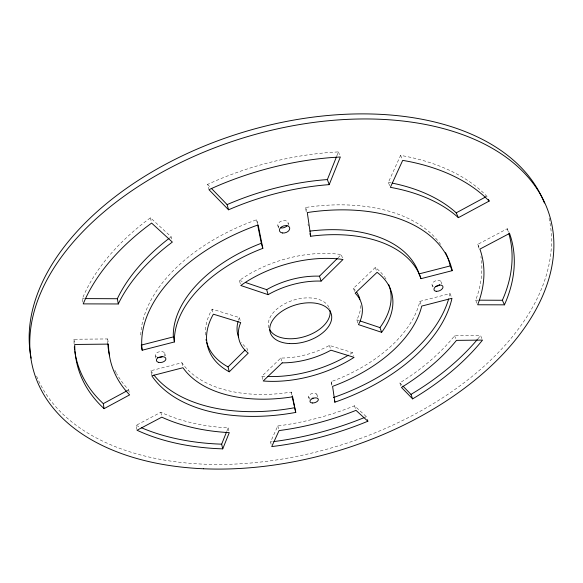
<?xml version="1.0" encoding="UTF-8"?>
<svg xmlns="http://www.w3.org/2000/svg" width="583" height="583" viewBox="0 0 583 583"><rect width="100%" height="100%" fill="white"/><g stroke="black" fill="none" stroke-linecap="round" stroke-linejoin="round"><path stroke-width="0.44" stroke-dasharray="2.92 2.19" d="M74.077 343.788L73.946 339.248L107.644 338.942L107.636 340.057A192.405 116.425 -17 0 0 107.819 344.057M331.632 385.21L331.115 381.683L333.141 380.932A127.597 76.803 -17 0 0 419.49 302.861L419.847 301.382L450.003 293.606L449.515 295.756A159.873 96.457 -17 0 1 448.866 298.197M205.442 335.065A95.525 57.396 -17 0 1 211.294 310.659L212.139 309.136L239.402 317.589L238.892 318.894A63.598 38.165 -17 0 0 238.418 320.256M476.996 303.24L475.655 300.158L476.078 299.086A192.405 116.425 -17 0 0 480.888 256.52M226.86 431.15L228.164 427.893L226.751 427.82A192.405 116.425 -17 0 1 161.95 412.779L160.857 412.254L136.152 425.35L136.881 429.431M336.755 156.098L338.431 151.901L330.619 152.389A225.242 136.765 -17 0 0 214.974 181.109L207.541 184.417L208.707 188.79M82.932 302.118L82.378 298.591L84.542 293.613A225.242 136.765 -17 0 1 144.562 222.225L150.45 217.772L171.154 236.844L171.759 239.467M271.131 444.29L270.527 441.987L277.814 425.933L279.286 425.75A192.405 116.425 -17 0 0 353.116 406.351L354.508 405.783L366.379 416.728L366.875 418.23M389.692 185.686L388.344 182.377L400.601 155.369L407.298 156.645A225.242 136.765 -17 0 1 483.387 192.82L486.878 196.274L487.643 197.87M357.904 323.018L356.803 319.834L357.445 318.58A63.598 38.165 -17 0 0 360.709 305.528M481.886 338.577L480.596 335.56L454.594 335.793L453.8 336.792A192.405 116.425 -17 0 1 401.075 382.127L399.836 382.893L400.922 385.924M477.878 338.876L480.596 335.56M338.06 257.737L341.266 254.552L342.418 257.846M262.751 379.38L261.891 376.181L280.817 358.035L282.602 358.028A63.598 38.165 -17 0 0 327.712 346.346L329.41 345.428L352.489 352.642L353.538 355.783M354.602 291.551L353.473 288.315L375.284 267.48L376.538 268.45A95.525 57.396 -17 0 1 384.547 276.881M169.719 237.908L171.154 236.844M240.32 283.812L239.402 280.445L241.231 279.162A95.525 57.396 -17 0 1 339.182 254.268L341.266 254.552M352.489 352.642L350.791 353.728A95.525 57.396 -17 0 1 349.611 354.464M127.152 390.734L128.741 389.874L127.976 389.094A192.405 116.425 -17 0 1 116.556 373.484M479.029 248.307A192.405 116.425 -17 0 0 478.111 245.37L477.747 244.372L507.305 228.711L509.192 232.639M364.805 417.37L366.379 416.728M257.875 224.054L256.607 219.776L252.956 221.095A159.873 96.457 -17 0 0 140.736 335.538M151.646 374.935L150.829 370.752L181.896 362.743L182.734 363.93A127.597 76.803 -17 0 0 289.153 392.417L291.267 392.089L292.389 396.017M306.221 211.884L305.579 207.49L309.34 206.936A159.873 96.457 -17 0 1 441.878 246.259M270.527 441.987L272.195 441.768M82.378 298.591L84.171 298.598M475.655 300.158L478.33 300.172M261.891 376.181L263.822 376.327A95.525 57.396 -17 0 0 265.608 376.429M388.344 182.377L389.976 182.661A192.405 116.425 -17 0 1 391.645 182.989M356.803 319.834L359.376 320.694M239.402 280.445L243.665 281.88M136.152 425.35L140.612 427.375M207.541 184.417L210.062 187.026M399.836 382.893L402.314 385.45M353.473 288.315L354.406 289.299A63.598 38.165 -17 0 1 355.273 290.312M150.829 370.752L152.025 372.508A159.873 96.457 -17 0 0 152.979 373.798M477.747 244.372L479.532 248.314M400.601 155.369L402.365 159.523M450.003 293.606L451.636 297.505M440.908 281.589L441.885 283.95M454.594 335.793L456.154 339.605M432.156 285.357L432.797 286.931M419.847 301.382L421.086 304.523M338.431 151.901L340.027 156.135M375.284 267.48L376.786 271.525M305.579 207.49L307.001 211.709M507.305 228.711L508.646 232.836M354.508 405.783L355.739 409.579M329.41 345.428L330.685 349.399M288.119 222.954L288.928 225.49M331.115 381.683L332.091 384.802M277.843 225.534L278.638 228.077M316.933 394.676L317.633 397.008M308.575 396.863L309.267 399.195M280.817 358.035L281.735 361.249M277.814 425.933L278.652 429.03M239.402 317.589L240.495 321.743M247.6 350.675L246.952 348.226L245.895 347.351A63.598 38.165 -17 0 1 241.449 342.512M212.139 309.136L213.174 313.348M228.164 427.893L228.915 431.041M150.45 217.772L151.412 222.189M181.896 362.743L182.8 366.896M164.785 353.342L165.31 355.856M256.607 219.776L257.482 224.127M291.267 392.089L291.966 395.573M155.435 355.747L155.938 358.268M160.857 412.254L161.659 416.335M128.741 389.874L129.186 392.381M107.644 338.942L108.372 343.249M308.028 224.193L308.283 225.949M73.946 339.248L74.588 343.598M549.077 218.173A268.486 163.889 -17 0 1 338.592 445.791A268.486 163.889 -17 0 1 36.299 375.394M116.185 372.814A192.405 116.425 -17 0 1 114.793 370.088M278.849 227.115A5.305 3.542 -17.6 0 1 281.706 220.921A5.305 3.542 -17.6 0 1 288.089 223.908M268.945 327.85A31.774 19.05 -17 0 1 291.996 300.646A31.774 19.05 -17 0 1 328.943 307.277M329.439 308.436A31.774 19.05 -17 0 1 329.635 309.026M156.55 356.942A4.839 2.879 -11.6 0 1 156.623 352.992A4.839 2.879 -11.6 0 1 163.065 351.862A4.839 2.879 -11.6 0 1 164.1 355.615M384.918 277.421A95.525 57.396 -17 0 1 385.982 279.06M433.344 286.362A4.766 2.791 -22.2 0 1 432.797 282.74A4.766 2.791 -22.2 0 1 438.423 280.321A4.766 2.791 -22.2 0 1 440.908 283.105M310.09 398.182A4.321 2.354 -16.7 0 1 309.515 394.888A4.321 2.354 -16.7 0 1 315.425 393.343A4.321 2.354 -16.7 0 1 315.986 396.644"/><path stroke-width="0.87" d="M222.742 448.866L229.287 432.615L227.873 432.55A193.068 116.119 -17 0 1 162.912 417.668L161.819 417.151L137.027 430.247L141.501 432.258A226.029 136.415 -17 0 0 217.095 448.633L222.742 448.866L221.657 444.18L226.539 431.967M329.198 184.643L340.348 156.98L332.507 157.476A226.029 136.415 -17 0 0 216.402 186.341L208.94 189.664L228.558 209.814L230.358 209.02A193.068 116.119 -17 0 1 327.303 184.775L329.198 184.643L327.376 179.579L336.427 156.936M504.448 304.843L506.277 300.544A226.029 136.415 -17 0 0 510.905 237.536L509.571 233.426L479.889 249.109L480.254 250.1A193.068 116.119 -17 0 1 478.089 303.714L477.666 304.778L504.448 304.843L502.378 300.267L504.186 295.96A225.242 136.765 -17 0 0 508.893 233.703M118.305 303.962L118.874 302.745A193.068 116.119 -17 0 1 170.914 243.147L172.357 242.083L151.602 223.07L145.684 227.53A226.029 136.415 -17 0 0 85.38 298.911L83.209 303.881L118.305 303.962L117.358 298.729L117.919 297.519A192.405 116.425 -17 0 1 169.077 238.396M381.646 332.317L358.458 324.614L359.099 323.361A63.817 38.063 -17 0 0 356.104 294.145L355.171 293.169L377.092 272.334L378.345 273.303A95.852 57.243 -17 0 1 382.652 330.94L381.646 332.317L379.948 327.595L380.947 326.218A95.525 57.396 -17 0 0 388.795 284.766M245.37 282.456L266.671 289.656L268.493 288.636A63.598 38.165 -17 0 1 317.575 276.123L319.484 276.167L337.419 258.371M229.257 371.801L227.858 371.028A95.852 57.243 -17 0 1 212.533 315.702L213.385 314.186L240.713 322.574L240.203 323.878A63.817 38.063 -17 0 0 247.185 352.256L248.241 353.123L229.257 371.801L228.04 366.904L245.057 350.091M321.109 281.101L342.993 259.493L340.909 259.209A95.852 57.243 -17 0 0 242.615 284.22L240.772 285.502L268.114 294.655L269.944 293.628A63.817 38.063 -17 0 1 319.2 281.057L321.109 281.101L319.484 276.167M402.933 386.084L410.986 394.4L415.927 391.39A225.242 136.765 -17 0 0 477.331 339.546M412.618 398.889L417.581 395.879A226.029 136.415 -17 0 0 479.248 344.065L482.535 340.086L456.467 340.37L455.666 341.361A193.068 116.119 -17 0 1 402.715 386.675L401.468 387.433L412.618 398.889L410.986 394.4M104.095 408.654L100.881 405.579A226.029 136.415 -17 0 1 74.843 348.998L74.711 344.473L108.518 344.108L108.511 345.223A193.068 116.119 -17 0 0 128.865 394.108L129.63 394.888L104.095 408.654L103.293 403.633L127.152 390.734M392.476 183.157A192.405 116.425 -17 0 1 455.33 212.023L456.219 212.846L486.098 196.697M489.166 201.069L485.675 197.63A226.029 136.415 -17 0 0 409.434 161.608L402.715 160.354L390.362 187.347L392.002 187.631A193.068 116.119 -17 0 1 457.487 216.847L458.376 217.663L489.166 201.069L488.408 199.466M211.33 188.331L227.115 204.618L228.908 203.831A192.405 116.425 -17 0 1 325.489 179.71L327.376 179.579M364.011 417.69L360.848 418.966A225.242 136.765 -17 0 1 276.378 441.236L273.872 441.557M367.866 421.232L362.32 423.477A226.029 136.415 -17 0 1 277.603 445.827L271.736 446.593L279.068 430.575L280.54 430.385A193.068 116.119 -17 0 0 354.588 410.913L355.987 410.345L367.866 421.232L367.37 419.731M257.657 225.002L261.337 243.271L258.918 244.197A127.597 76.803 -17 0 0 173.268 335.407L174.39 341.959L142.179 350.223L141.363 345.974M142.179 350.223L141.931 348.08A160.42 96.21 -17 0 1 254.465 226.226L258.131 224.907L262.831 248.351L260.404 249.284A128.034 76.599 -17 0 0 174.353 340.465L174.39 341.959M333.44 397.54L336.362 396.52A159.873 96.457 -17 0 0 448.633 299.006M334.882 402.161L337.812 401.14A160.42 96.21 -17 0 0 451.468 300.434L451.963 298.285L421.706 306.09L421.349 307.569A128.034 76.599 -17 0 1 334.613 385.603L332.58 386.354L334.882 402.161L334.402 400.616M420.992 278.674L452.226 270.658L451.752 268.61A160.42 96.21 -17 0 0 311.06 212.001L307.285 212.555L310.732 236.253L313.246 235.926A128.034 76.599 -17 0 1 420.54 277.311L420.992 278.674L418.623 272.538A127.597 76.803 -17 0 0 311.57 230.904L309.894 231.116M141.203 345.129L173.304 336.901M419.075 273.901L450.2 265.921L452.226 270.658M295.749 412.421L292.717 412.961A160.42 96.21 -17 0 1 153.001 377.522L151.806 375.773L182.982 367.727L183.82 368.908A128.034 76.599 -17 0 0 290.494 397.132L292.615 396.804L295.749 412.421L292.141 396.44M294.415 407.757L291.398 408.297A159.873 96.457 -17 0 1 153.97 375.073M85.067 298.598L117.358 298.729M479.219 300.172L502.378 300.267M221.657 444.18L216.023 443.933A225.242 136.765 -17 0 1 141.407 427.718M360.236 320.985L379.948 327.595M228.04 366.904L226.649 366.131A95.525 57.396 -17 0 1 206.776 342.549M103.293 403.633L100.087 400.543A225.242 136.765 -17 0 1 74.864 351.542M456.219 212.846L458.376 217.663M309.894 233.739L310.732 236.253M261.337 243.271L262.831 248.351M266.671 289.656L268.114 294.655M227.115 204.618L228.558 209.814M450.2 265.921L449.726 263.873A159.873 96.457 -17 0 0 445.543 252.658M74.653 350.004A225.242 136.765 -17 0 1 74.311 346.914M109.611 355.666A192.405 116.425 -17 0 1 107.819 344.057M287.033 225.803A5.305 3.542 -17.6 0 1 280.948 227.917M329.934 310.236A31.774 19.05 -17 0 1 305.521 336.325A31.774 19.05 -17 0 1 269.674 329.577M31.183 358.188A268.486 163.889 -17 0 1 243.723 132.049A268.486 163.889 -17 0 1 544.413 203.008M162.256 356.862A4.839 2.879 -11.6 0 1 157.497 357.313M348.415 355.185A95.525 57.396 -17 0 1 267.4 376.501M206.295 340.72A95.525 57.396 -17 0 1 206.025 339.488M439.742 284.715A4.766 2.791 -22.2 0 1 435.384 286.588M238.491 336.967A63.598 38.165 -17 0 1 238.024 321.619M356.825 292.418A63.598 38.165 -17 0 1 359.93 299.305M313.158 398.087A4.321 2.354 -16.7 0 1 312.065 398.291M282.194 362.859L263.188 380.983L265.119 381.129A95.852 57.243 -17 0 0 352.365 358.436L354.07 357.35L330.94 350.194L329.227 351.112A63.817 38.063 -17 0 1 283.979 362.845L282.194 362.859M203.46 468.768A269.433 163.488 -17 0 0 549.667 215.834A269.433 163.488 -17 0 0 122.35 197.462A269.433 163.488 -17 0 0 203.46 468.768M158.489 362.349A4.861 2.871 -11.6 0 0 165.915 359.121A4.861 2.871 -11.6 0 0 158.991 357.255A4.861 2.871 -11.6 0 0 158.489 362.349M436.193 291.296A4.781 2.784 -22.2 0 0 443.022 287.025A4.781 2.784 -22.2 0 0 436.193 286.238A4.781 2.784 -22.2 0 0 436.193 291.296M282.507 232.989A5.327 3.534 -17.6 0 0 289.736 228.026A5.327 3.534 -17.6 0 0 281.494 226.918A5.327 3.534 -17.6 0 0 282.507 232.989M289.372 343.555A31.883 18.999 -17 0 0 331.399 314.47A31.883 18.999 -17 0 0 281.465 311.577A31.883 18.999 -17 0 0 289.372 343.555M312.386 402.984A4.336 2.347 -16.7 0 0 318.34 399.333A4.336 2.347 -16.7 0 0 311.716 398.954A4.336 2.347 -16.7 0 0 312.386 402.984"/></g></svg>
